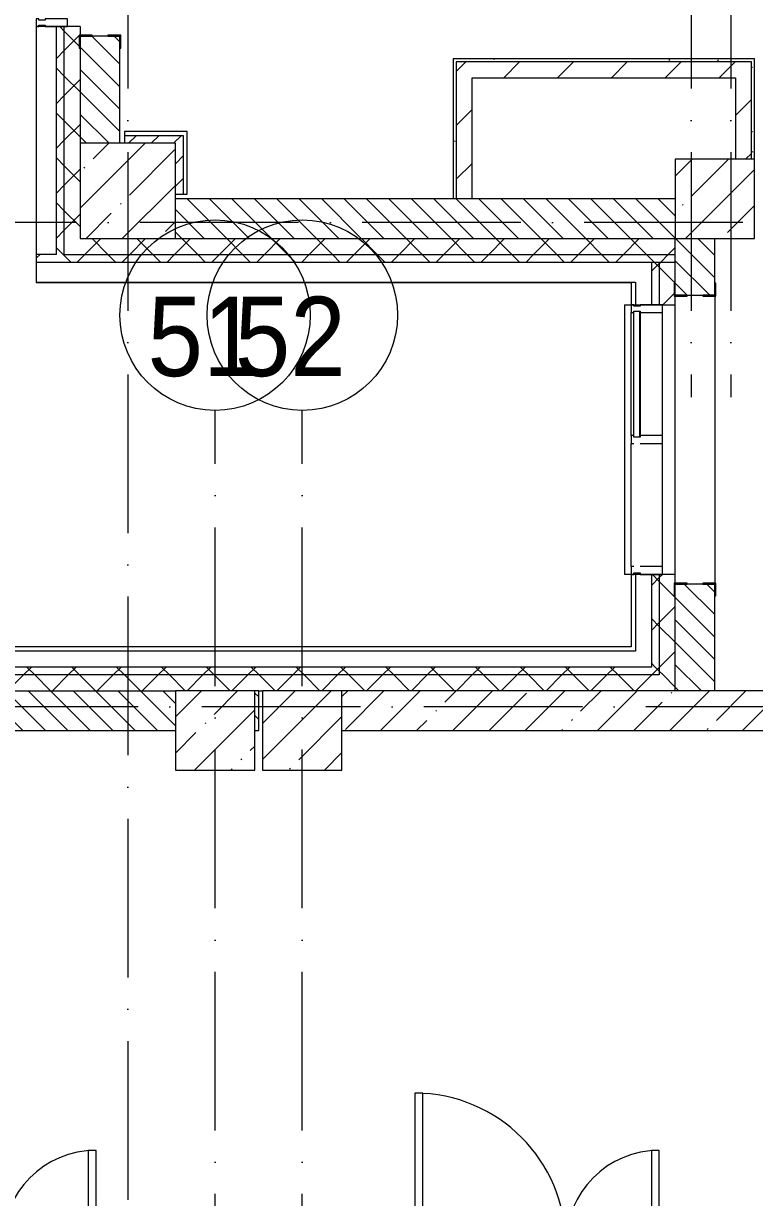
# Model space of a CAD drawing. Header units: millimetres. Extents: x -6467 to 106027, y -7090 to 195095.
# Drawn here: x 70502 to 75109, y 108903 to 116300 of the extents above; entities that cross this region are included whole.
import ezdxf

# ---------------------------------------------------------------- set-up
doc = ezdxf.new("R2010")
doc.units = ezdxf.units.MM
doc.linetypes.add('50_200_ШТРИХ_1Т_ш5_п1_п1_', pattern=[1400, 1000, -200, 0, -200])
for name, color, linetype, lineweight in [('A-DOOR', 7, 'Continuous', 9), ('A-DOOR-2', 7, 'Continuous', 5), ('A-DOOR-FRAM', 7, 'Continuous', 9), ('A-DOOR-FRAM-2', 7, 'Continuous', 5), ('A-GLAZ', 7, 'Continuous', 5), ('A-GLAZ-CWMG', 7, 'Continuous', 9), ('A-GLAZ-CWMG-1', 7, 'Continuous', 20), ('A-WALL', 7, 'Continuous', 5), ('A-WALL-FNSH-1', 7, 'Continuous', 5), ('I-WALL', 7, 'Continuous', 5), ('S-COLS', 7, 'Continuous', 9), ('S-COLS-1', 7, 'Continuous', 5)]:
    doc.layers.add(name, color=color, linetype=linetype, lineweight=lineweight)
for name, color, linetype, lineweight, true_color in [('A-GENM-1', 7, 'Continuous', 9, 0xaaaaaa), ('A-GENM-2', 7, 'Continuous', 20, 0xaaaaaa), ('I-WALL-1', 7, 'Continuous', 5, 0x787878), ('Оси-1', 7, 'Continuous', 20, 0xaaaaaa), ('Оси-2', 7, 'Continuous', 9, 0xaaaaaa), ('Оси-3', 7, '50_200_ШТРИХ_1Т_ш5_п1_п1_', 9, 0xaaaaaa)]:
    doc.layers.add(name, color=color, linetype=linetype, lineweight=lineweight, true_color=true_color)
doc.styles.add('Arial', font='arial.ttf', dxfattribs={"width": 0.9, "height": 500})
pattern_1 = [(45, (109.45, 102614.03), (-141.42136, 141.42136), []), (135, (109.45, 102614.03), (-141.42136, -141.42136), [])]
pattern_2 = [(135, (109.45, 102614.03), (-70.71068, -70.71068), [])]
pattern_3 = [(45, (109.45, 102614.03), (-228.0985, 228.0985), []), (45, (337.55, 102614.03), (-228.0985, 228.0985), [403.225, -80.645, 6.706, -73.939])]
pattern_4 = [(45, (109.45, 102614.03), (-70.71068, 70.71068), [])]
pattern_5 = [(45, (109.45, 102614.03), (-169.7056, 169.7056), [])]
pattern_6 = [(0, (109.45, 102614.03), (406.4, 101.6), [6.706, -298.094, 6.706, -298.094, -1625.6]), (0, (109.45, 102614.03), (406.4, 101.6), [-609.6, 6.706, -602.894, 6.706, -298.094, -711.2]), (0, (109.45, 102614.03), (406.4, 101.6), [-1524, 6.706, -196.494, 6.706, -501.294]), (120, (261.85, 102664.83), (-291.18818, 301.15272), [6.706, -298.094, 6.706, -298.094, -1625.6]), (120, (261.85, 102664.83), (-291.18818, 301.15272), [-609.6, 6.706, -602.894, 6.706, -298.094, -711.2]), (120, (261.85, 102664.83), (-291.18818, 301.15272), [-1524, 6.706, -196.494, 6.706, -501.294]), (240, (312.65, 102868.03), (-115.21182, -402.75272), [6.706, -298.094, 6.706, -298.094, -1625.6]), (240, (312.65, 102868.03), (-115.21182, -402.75272), [-609.6, 6.706, -602.894, 6.706, -298.094, -711.2]), (240, (312.65, 102868.03), (-115.21182, -402.75272), [-1524, 6.706, -196.494, 6.706, -501.294])]

# ---------------------------------------------------------------- blocks, each defined once
blk = doc.blocks.new('BSC_Колонна _Прямоугольная - 600х600-V91-АИ_План этажа Радиаторы_3')
at = {"layer": 'S-COLS-1'}
h = blk.add_hatch(dxfattribs=at)
h.set_pattern_fill('FP_126', color=256, style=0, pattern_type=2)
h.set_pattern_definition([(45, (-71050, -12631.04), (-228.0985, 228.0985), []), (45, (-70821.9, -12631.04), (-228.0985, 228.0985), [403.225, -80.645, 6.706, -73.939])])
h.paths.add_polyline_path([(-300, -300), (300, -300), (300, 300), (-300, 300)])
for p, q in [((300, 300), (-300, 300)), ((-300, 300), (-300, -300)), ((300, -300), (300, 300)), ((-300, -300), (300, -300))]:
    blk.add_line(p, q, dxfattribs=at)
blk = doc.blocks.new('Прямоугольный импост - Импост структурный с накладкой - 180мм-22437111-АИ_План этажа Радиаторы_3')
at = {"layer": 'A-GLAZ-CWMG-1'}
for p, q in [((-50, 0), (-50, 17)), ((-50, 17), (0, 17)), ((0, 0), (-10, 0)), ((-10, 0), (-10, -40)), ((0, 17), (0, 0)), ((-50, -180), (-50, -40)), ((-10, -40), (0, -40)), ((0, -40), (0, -180)), ((0, -180), (-50, -180))]:
    blk.add_line(p, q, dxfattribs=at)
blk = doc.blocks.new('Прямоугольный импост - Импост структурный с накладкой - 180мм-22071093-АИ_План этажа Радиаторы_3')
at = {"layer": 'A-GLAZ-CWMG'}
for p, q in [((49825, 55111), (49050, 55111)), ((49825, 54931), (49050, 54931)), ((49825, 54914), (49050, 54914))]:
    blk.add_line(p, q, dxfattribs=at)
blk = doc.blocks.new('Прямоугольный импост - Импост структурный с накладкой - 180мм-V176-АИ_План этажа Радиаторы_3')
at = {"layer": 'A-GLAZ-CWMG'}
for p, q in [((6638, 55111), (5863, 55111)), ((6638, 54914), (5863, 54914))]:
    blk.add_line(p, q, dxfattribs=at)
blk = doc.blocks.new('Прямоугольный импост - Импост структурный с накладкой - 180мм-V179-АИ_План этажа Радиаторы_3')
at = {"layer": 'A-GLAZ-CWMG-1'}
for p, q in [((-25, 0), (-25, 17)), ((-25, 17), (25, 17)), ((-15, 0), (-25, 0)), ((-15, -40), (-15, 0)), ((25, 17), (25, 0)), ((-25, -180), (-25, -40)), ((-25, -40), (-15, -40)), ((25, -40), (25, -180)), ((25, -180), (-25, -180))]:
    blk.add_line(p, q, dxfattribs=at)
blk = doc.blocks.new('Прямоугольный импост - Импост структурный с накладкой - 180мм-22437157-АИ_План этажа Радиаторы_3')
at = {"layer": 'A-GLAZ-CWMG-1'}
for p, q in [((0, 17), (-50, 17)), ((-50, 17), (-50, 0)), ((-50, 0), (-40, 0)), ((-40, 0), (-40, -40)), ((-10, -40), (-10, 0)), ((-10, 0), (0, 0)), ((0, 0), (0, 17)), ((-40, -40), (-50, -40)), ((-50, -40), (-50, -180)), ((0, -40), (-10, -40)), ((0, -180), (0, -40)), ((-50, -180), (0, -180))]:
    blk.add_line(p, q, dxfattribs=at)
blk = doc.blocks.new('Прямоугольный импост - Импост структурный с накладкой - 180мм-22485514-АИ_План этажа Радиаторы_3')
at = {"layer": 'A-GLAZ-CWMG-1'}
for p, q in [((-50, 0), (-50, 17)), ((-50, 17), (0, 17)), ((-40, 0), (-50, 0)), ((-40, -40), (-40, 0)), ((0, 0), (-10, 0)), ((-10, 0), (-10, -40)), ((0, 17), (0, 0)), ((-50, -180), (-50, -40)), ((-50, -40), (-40, -40)), ((-10, -40), (0, -40)), ((0, -40), (0, -180)), ((0, -180), (-50, -180))]:
    blk.add_line(p, q, dxfattribs=at)
blk = doc.blocks.new('BSC_Колонна _Прямоугольная - 500х500-V220-АИ_План этажа Радиаторы_3')
at = {"layer": 'S-COLS-1'}
h = blk.add_hatch(dxfattribs=at)
h.set_pattern_fill('FP_170', color=256, style=0, pattern_type=2)
h.set_pattern_definition([(45, (-72150, -9231.04), (-228.0985, 228.0985), []), (45, (-71921.9, -9231.04), (-228.0985, 228.0985), [403.225, -80.645, 6.706, -73.939])])
h.paths.add_polyline_path([(-250, -250), (250, -250), (250, 250), (-250, 250)])
for p, q in [((250, 250), (-250, 250)), ((-250, 250), (-250, -250)), ((250, -250), (250, 250)), ((-250, -250), (250, -250))]:
    blk.add_line(p, q, dxfattribs=at)
blk = doc.blocks.new('BSC_Колонна _Прямоугольная - 500х500-V221-АИ_План этажа Радиаторы_3')
at = {"layer": 'S-COLS-1'}
h = blk.add_hatch(dxfattribs=at)
h.set_pattern_fill('FP_171', color=256, style=0, pattern_type=2)
h.set_pattern_definition([(45, (-71600, -9231.04), (-228.0985, 228.0985), []), (45, (-71371.9, -9231.04), (-228.0985, 228.0985), [403.225, -80.645, 6.706, -73.939])])
h.paths.add_polyline_path([(-250, -250), (250, -250), (250, 250), (-250, 250)])
for p, q in [((250, 250), (-250, 250)), ((-250, 250), (-250, -250)), ((250, -250), (250, 250)), ((-250, -250), (250, -250))]:
    blk.add_line(p, q, dxfattribs=at)
blk = doc.blocks.new('110_Дверь_СКБ_2Ст_Наружная1 - СОШ_Д-07_1760_1440_х2400мм_Все учебные помещения_ читальные залы-25567571-АИ_План этажа Радиаторы_3')
at = {"layer": 'A-DOOR-2'}
h = blk.add_hatch(dxfattribs=at)
h.set_pattern_fill('FP_117', color=256, style=0, pattern_type=2)
h.set_pattern_definition([(135, (1456.41, 189.685), (-14.14214, -14.14214), []), (225, (1456.41, 189.685), (14.14214, -14.14214), [])])
h.paths.add_polyline_path([(899.5, -115), (899.5, 115), (839.5, 115), (839.5, -115)])
at = {"layer": 'A-DOOR-FRAM-2'}
h = blk.add_hatch(dxfattribs=at)
h.set_pattern_fill('FP_118', color=256, style=0, pattern_type=2)
h.set_pattern_definition([(45, (-666.384, 189.685), (-14.1421, 14.1421), []), (135, (-666.384, 189.685), (-14.1421, -14.1421), [])])
h.paths.add_polyline_path([(-800.5, -115), (-800.5, 115), (-860.5, 115), (-860.5, -115)])
at = {"layer": 'A-DOOR'}
for p, q in [((-750.5, 990), (-750.5, 40)), ((-700.5, 990), (-750.5, 990)), ((-700.5, 40), (-700.5, 990)), ((789.5, 630), (739.5, 630)), ((739.5, 630), (739.5, 40)), ((789.5, 40), (789.5, 630)), ((-750.5, 40), (-700.5, 40)), ((739.5, 40), (789.5, 40))]:
    blk.add_line(p, q, dxfattribs=at)
at = {"layer": 'A-DOOR-2'}
for p, q in [((-792.5, 123), (-862.5, 123)), ((-862.5, 123), (-862.5, 115)), ((-862.5, 115), (-800.5, 115)), ((-800.5, 115), (-800.5, 40)), ((-792.5, 40), (-792.5, 123)), ((901.5, 123), (831.5, 123)), ((831.5, 123), (831.5, 40)), ((839.5, 40), (839.5, 115)), ((839.5, 115), (901.5, 115)), ((901.5, 115), (901.5, 123)), ((-800.5, 40), (-792.5, 40)), ((831.5, 40), (839.5, 40)), ((-792.5, -40), (-800.5, -40)), ((-800.5, -40), (-800.5, -115)), ((-792.5, -123), (-792.5, -40)), ((839.5, -40), (831.5, -40)), ((831.5, -40), (831.5, -123)), ((839.5, -115), (839.5, -40)), ((-862.5, -115), (-862.5, -123)), ((-800.5, -115), (-862.5, -115)), ((-862.5, -123), (-792.5, -123)), ((831.5, -123), (901.5, -123)), ((901.5, -115), (839.5, -115)), ((901.5, -123), (901.5, -115))]:
    blk.add_line(p, q, dxfattribs=at)
for centre, radius, start, end in [((-750.5, 40), 950, 0, 90), ((789.5, 40), 590, 90, 180)]:
    blk.add_arc(centre, radius, start, end, dxfattribs=at)
at = {"layer": 'A-DOOR-FRAM'}
for p, q in [((-800.5, 115), (-860.5, 115)), ((-860.5, 115), (-860.5, -115)), ((-800.5, -115), (-800.5, 115)), ((899.5, 115), (839.5, 115)), ((839.5, 115), (839.5, -115)), ((899.5, -115), (899.5, 115)), ((-750.5, 40), (-800.5, 40)), ((-800.5, 40), (-800.5, -40)), ((-750.5, -10), (-750.5, 40)), ((789.5, 40), (789.5, -10)), ((839.5, 40), (789.5, 40)), ((839.5, -40), (839.5, 40)), ((-800.5, -40), (-740.5, -40)), ((-740.5, -10), (-750.5, -10)), ((-740.5, -40), (-740.5, -10)), ((789.5, -10), (779.5, -10)), ((779.5, -10), (779.5, -40)), ((779.5, -40), (839.5, -40)), ((-860.5, -115), (-800.5, -115)), ((839.5, -115), (899.5, -115))]:
    blk.add_line(p, q, dxfattribs=at)
blk = doc.blocks.new('BSC_Колонна _Прямоугольная - 500х500-V294-АИ_План этажа Радиаторы_3')
at = {"layer": 'S-COLS-1'}
h = blk.add_hatch(dxfattribs=at)
h.set_pattern_fill('FP_228', color=256, style=0, pattern_type=2)
h.set_pattern_definition([(45, (-74750, -12581.04), (-228.0985, 228.0985), []), (45, (-74521.9, -12581.04), (-228.0985, 228.0985), [403.225, -80.645, 6.706, -73.939])])
h.paths.add_polyline_path([(-250, -250), (250, -250), (250, 250), (-250, 250), (-250, -183.3)])
for p, q in [((250, 250), (-250, 250)), ((-250, 250), (-250, -250)), ((250, -250), (250, 250)), ((-250, -250), (250, -250))]:
    blk.add_line(p, q, dxfattribs=at)
blk = doc.blocks.new('Фахверк _газобетон торцы_471 - Фахверк _газобетон торцы_-25579304-АИ_План этажа Радиаторы_3')
at = {"layer": 'A-GENM-2'}
for p, q in [((89406, 11134.7), (89325, 11134.7)), ((89325, 11134.7), (89325, 11128.7)), ((89325, 11128.7), (89400, 11128.7)), ((89400, 11128.7), (89400, 11053.7)), ((89406, 11053.7), (89406, 11134.7)), ((89400, 11053.7), (89406, 11053.7)), ((89400, 10953.7), (89400, 10878.7)), ((89406, 10953.7), (89400, 10953.7)), ((89406, 10872.7), (89406, 10953.7)), ((89400, 10878.7), (89325, 10878.7)), ((89325, 10878.7), (89325, 10872.7)), ((89325, 10872.7), (89406, 10872.7))]:
    blk.add_line(p, q, dxfattribs=at)
blk = doc.blocks.new('Фахверк _газобетон торцы_722 - Фахверк _газобетон торцы_-25586252-АИ_План этажа Радиаторы_3')
at = {"layer": 'A-GENM-2'}
for p, q in [((89406, 11134.7), (89325, 11134.7)), ((89325, 11134.7), (89325, 11128.7)), ((89325, 11128.7), (89400, 11128.7)), ((89400, 11128.7), (89400, 11053.7)), ((89406, 11053.7), (89406, 11134.7)), ((89400, 11053.7), (89406, 11053.7)), ((89400, 10953.7), (89400, 10878.7)), ((89406, 10953.7), (89400, 10953.7)), ((89406, 10872.7), (89406, 10953.7)), ((89400, 10878.7), (89325, 10878.7)), ((89325, 10878.7), (89325, 10872.7)), ((89325, 10872.7), (89406, 10872.7))]:
    blk.add_line(p, q, dxfattribs=at)
blk = doc.blocks.new('Фахверк _газобетон торцы_768 - Фахверк _газобетон торцы_-25587893-АИ_План этажа Радиаторы_3')
at = {"layer": 'A-GENM-2'}
for p, q in [((89406, 11134.7), (89325, 11134.7)), ((89325, 11134.7), (89325, 11128.7)), ((89325, 11128.7), (89400, 11128.7)), ((89400, 11128.7), (89400, 11053.7)), ((89406, 11053.7), (89406, 11134.7)), ((89400, 11053.7), (89406, 11053.7)), ((89400, 10953.7), (89400, 10878.7)), ((89406, 10953.7), (89400, 10953.7)), ((89406, 10872.7), (89406, 10953.7)), ((89400, 10878.7), (89325, 10878.7)), ((89325, 10878.7), (89325, 10872.7)), ((89325, 10872.7), (89406, 10872.7))]:
    blk.add_line(p, q, dxfattribs=at)
blk = doc.blocks.new('Отлив_СКБ - Отлив витража-V317-АИ_План этажа Радиаторы_3')
at = {"layer": 'A-GLAZ'}
for p, q in [((0, 57), (0, 100)), ((1700, 100), (0, 100)), ((1700, 100), (1700, 57)), ((0, 2), (10, 2)), ((865, 2), (1660, 2)), ((1690, 2), (1700, 2)), ((1650, 0), (875, 0))]:
    blk.add_line(p, q, dxfattribs=at)
blk = doc.blocks.new('Ось сетки - Круг_Ø6_00__ISO-2_5_0_9K_-17386508-АИ_План этажа Радиаторы_3')
at = {"layer": 'Оси-1'}
blk.add_circle((0, 0), 3, dxfattribs=at)

msp = doc.modelspace()

# ---------------------------------------------------------------- hatches: boundary and pattern name
at = {"layer": 'A-WALL'}
h = msp.add_hatch(dxfattribs=at)
h.set_pattern_fill('FP_122', color=256, style=0, pattern_type=2)
h.set_pattern_definition(pattern_1)
h.paths.add_polyline_path([(70709.4, 114845.1), (70759.4, 114845.1), (70759.4, 116280.1), (70709.4, 116280.1), (70709.4, 114945.1)])
h.paths.add_polyline_path([(70709.4, 117980.1), (70759.4, 117980.1), (70759.4, 118965.1), (70709.4, 118965.1), (70709.4, 118527.4)])
h.paths.add_polyline_path([(70709.4, 120665.1), (70759.4, 120665.1), (70759.4, 122165.1), (70709.4, 122165.1), (70709.4, 121339.9)])
h.paths.add_polyline_path([(70759.4, 123865.1), (70759.4, 124850.1), (70709.4, 124850.1), (70709.4, 123865.1)])
h.paths.add_polyline_path([(70709.4, 126550.1), (70759.4, 126550.1), (70759.4, 128050.1), (70709.4, 128050.1), (70709.4, 126965)])
h.paths.add_polyline_path([(70709.4, 129750.1), (70759.4, 129750.1), (70759.4, 130735.1), (70709.4, 130735.1), (70709.4, 129777.5)])
h.paths.add_polyline_path([(70709.4, 132435.1), (70759.4, 132435.1), (70759.4, 133933.6), (70709.4, 133933.6), (70709.4, 132590)])
h.paths.add_polyline_path([(70709.4, 135633.6), (70759.4, 135633.6), (70759.4, 136617.9), (70709.4, 136617.9)])
h.paths.add_polyline_path([(70759.4, 138317.9), (70759.4, 139819.4), (70709.4, 139819.4), (70709.4, 138317.9)])
h.paths.add_polyline_path([(70759.4, 141519.4), (70759.4, 142502.4), (70709.4, 142502.4), (70709.4, 141519.4)])
h.paths.add_polyline_path([(70759.4, 144202.4), (70759.4, 145645.1), (70709.4, 145645.1), (70709.4, 144202.4)])
h = msp.add_hatch(dxfattribs=at)
h.set_pattern_fill('FP_122', color=256, style=0, pattern_type=2)
h.set_pattern_definition(pattern_1)
h.paths.add_polyline_path([(70859.4, 114945.1), (70859.4, 116280.1), (70759.4, 116280.1), (70759.4, 114945.1)])
h.paths.add_polyline_path([(70859.4, 117980.1), (70859.4, 118965.1), (70759.4, 118965.1), (70759.4, 117980.1)])
h.paths.add_polyline_path([(70759.4, 120665.1), (70859.4, 120665.1), (70859.4, 122165.1), (70759.4, 122165.1), (70759.4, 120995.1)])
h.paths.add_polyline_path([(70859.4, 123865.1), (70859.4, 124850.1), (70759.4, 124850.1), (70759.4, 123865.1)])
h.paths.add_polyline_path([(70759.4, 126550.1), (70859.4, 126550.1), (70859.4, 128050.1), (70759.4, 128050.1), (70759.4, 126965)])
h.paths.add_polyline_path([(70759.4, 129750.1), (70859.4, 129750.1), (70859.4, 130735.1), (70759.4, 130735.1), (70759.4, 129777.5)])
h.paths.add_polyline_path([(70759.4, 132435.1), (70859.4, 132435.1), (70859.4, 133933.6), (70759.4, 133933.6), (70759.4, 132590)])
h.paths.add_polyline_path([(70859.4, 135633.6), (70859.4, 136617.9), (70759.4, 136617.9), (70759.4, 135633.6)])
h.paths.add_polyline_path([(70759.4, 138317.9), (70859.4, 138317.9), (70859.4, 139819.4), (70759.4, 139819.4), (70759.4, 139621.3)])
h.paths.add_polyline_path([(70759.4, 141519.4), (70859.4, 141519.4), (70859.4, 142502.4), (70759.4, 142502.4)])
h.paths.add_polyline_path([(70859.4, 144202.4), (70859.4, 145545.1), (70759.4, 145545.1), (70759.4, 144202.4)])
h = msp.add_hatch(dxfattribs=at)
h.set_pattern_fill('FP_122', color=256, style=0, pattern_type=2)
h.set_pattern_definition(pattern_1)
h.paths.add_polyline_path([(74332.4, 114845.1), (74609.4, 114845.1), (74609.4, 114945.1), (70759.4, 114945.1), (70759.4, 114845.1), (74004.7, 114845.1)])
h = msp.add_hatch(dxfattribs=at)
h.set_pattern_fill('FP_122', color=256, style=0, pattern_type=2)
h.set_pattern_definition(pattern_1)
h.paths.add_polyline_path([(74509.4, 114795.1), (74609.4, 114795.1), (74609.4, 114845.1), (70584.4, 114845.1), (70584.4, 114795.1), (74459.4, 114795.1)])
h = msp.add_hatch(dxfattribs=at)
h.set_pattern_fill('FP_122', color=256, style=0, pattern_type=2)
h.set_pattern_definition(pattern_1)
h.paths.add_polyline_path([(74509.4, 112245.1), (74509.4, 112828.1), (74459.4, 112828.1), (74459.4, 112245.1)])
h.paths.add_polyline_path([(74509.4, 114528.1), (74509.4, 114795.1), (74459.4, 114795.1), (74459.4, 114528.1)])
h = msp.add_hatch(dxfattribs=at)
h.set_pattern_fill('FP_122', color=256, style=0, pattern_type=2)
h.set_pattern_definition(pattern_1)
h.paths.add_polyline_path([(74509.4, 112195.1), (74609.4, 112195.1), (74609.4, 112828.1), (74509.4, 112828.1), (74509.4, 112199.3)])
h.paths.add_polyline_path([(74509.4, 114528.1), (74609.4, 114528.1), (74609.4, 114795.1), (74509.4, 114795.1)])
h = msp.add_hatch(dxfattribs=at)
h.set_pattern_fill('FP_122', color=256, style=0, pattern_type=2)
h.set_pattern_definition(pattern_1)
h.paths.add_polyline_path([(74004.7, 112195.1), (74509.4, 112195.1), (74509.4, 112245.1), (68009.4, 112245.1), (68009.4, 112195.1), (72350.6, 112195.1)])
h.paths.add_polyline_path([(57310.9, 112195.1), (57310.9, 112245.1), (56010.9, 112245.1), (56010.9, 112195.1), (56636.1, 112195.1)])
h.paths.add_polyline_path([(59117.3, 112195.1), (60309.4, 112195.1), (60309.4, 112245.1), (59010.9, 112245.1), (59010.9, 112195.1)])
h.paths.add_polyline_path([(50846.5, 112195.1), (51315.4, 112195.1), (51315.4, 112245.1), (50015.9, 112245.1), (50015.9, 112195.1), (50019.4, 112195.1)])
h.paths.add_polyline_path([(54310.9, 112195.1), (54310.9, 112245.1), (53015.4, 112245.1), (53015.4, 112195.1), (54154.8, 112195.1)])
h.paths.add_polyline_path([(45315.9, 112195.1), (45315.9, 112245.1), (44015.3, 112245.1), (44015.3, 112195.1), (45057, 112195.1)])
h.paths.add_polyline_path([(48315.9, 112195.1), (48315.9, 112245.1), (47015.9, 112245.1), (47015.9, 112195.1), (47538.2, 112195.1)])
h.paths.add_polyline_path([(41748.6, 112195.1), (42315.3, 112195.1), (42315.3, 112245.1), (41015.9, 112245.1), (41015.9, 112195.1)])
h.paths.add_polyline_path([(35959.1, 112195.1), (36009.4, 112195.1), (36009.4, 112245.1), (34709.4, 112245.1), (34709.4, 112195.1), (35132, 112195.1)])
h.paths.add_polyline_path([(37709.4, 112195.1), (39315.9, 112195.1), (39315.9, 112245.1), (37709.4, 112245.1), (37709.4, 112199.3)])
h.paths.add_polyline_path([(31823.7, 112195.1), (33009.4, 112195.1), (33009.4, 112245.1), (31709.4, 112245.1), (31709.4, 112195.1)])
h.paths.add_polyline_path([(30009.4, 112195.1), (30009.4, 112245.1), (28709.4, 112245.1), (28709.4, 112195.1), (29342.5, 112195.1)])
h.paths.add_polyline_path([(27009.4, 112195.1), (27009.4, 112245.1), (23809.4, 112245.1), (23809.4, 112195.1), (26861.2, 112195.1)])
h = msp.add_hatch(dxfattribs=at)
h.set_pattern_fill('FP_122', color=256, style=0, pattern_type=2)
h.set_pattern_definition(pattern_1)
h.paths.add_polyline_path([(74004.7, 112095.1), (74609.4, 112095.1), (74609.4, 112195.1), (68009.4, 112195.1), (68009.4, 112095.1), (72509.4, 112095.1)])
h.paths.add_polyline_path([(59959.4, 112095.1), (60309.4, 112095.1), (60309.4, 112195.1), (59010.9, 112195.1), (59010.9, 112095.1), (59944.4, 112095.1)])
h.paths.add_polyline_path([(53959.4, 112095.1), (54310.9, 112095.1), (54310.9, 112195.1), (53015.4, 112195.1), (53015.4, 112095.1), (53459.4, 112095.1)])
h.paths.add_polyline_path([(56636.1, 112095.1), (57310.9, 112095.1), (57310.9, 112195.1), (56010.9, 112195.1), (56010.9, 112095.1)])
h.paths.add_polyline_path([(50846.5, 112095.1), (51315.4, 112095.1), (51315.4, 112195.1), (50015.9, 112195.1), (50015.9, 112095.1), (50459.4, 112095.1)])
h.paths.add_polyline_path([(48315.9, 112095.1), (48315.9, 112195.1), (47015.9, 112195.1), (47015.9, 112095.1), (47538.2, 112095.1)])
h.paths.add_polyline_path([(44229.9, 112095.1), (45315.9, 112095.1), (45315.9, 112195.1), (44015.3, 112195.1), (44015.3, 112095.1)])
h.paths.add_polyline_path([(41959.4, 112095.1), (42315.3, 112095.1), (42315.3, 112195.1), (41015.9, 112195.1), (41015.9, 112095.1), (41748.6, 112095.1)])
h.paths.add_polyline_path([(39267.4, 112095.1), (39315.9, 112095.1), (39315.9, 112195.1), (37709.4, 112195.1), (37709.4, 112095.1), (38440.3, 112095.1)])
h.paths.add_polyline_path([(35959.1, 112095.1), (36009.4, 112095.1), (36009.4, 112195.1), (34709.4, 112195.1), (34709.4, 112095.1), (35409.4, 112095.1)])
h.paths.add_polyline_path([(33009.4, 112095.1), (33009.4, 112195.1), (31709.4, 112195.1), (31709.4, 112095.1), (32650.8, 112095.1)])
h.paths.add_polyline_path([(28909.4, 112095.1), (30009.4, 112095.1), (30009.4, 112195.1), (28709.4, 112195.1), (28709.4, 112095.1)])
h.paths.add_polyline_path([(25909.4, 112095.1), (27009.4, 112095.1), (27009.4, 112195.1), (23759.4, 112195.1), (23759.4, 112095.1), (24380, 112095.1)])
h = msp.add_hatch(dxfattribs=at)
h.set_pattern_fill('FP_1', color=256, style=0, pattern_type=2)
h.set_pattern_definition(pattern_3)
h.paths.add_polyline_path([(74859.4, 111845.1), (74859.4, 112095.1), (72509.4, 112095.1), (72509.4, 111845.1), (74831.8, 111845.1)])
h = msp.add_hatch(dxfattribs=at)
h.set_pattern_fill('FP_1', color=256, style=0, pattern_type=2)
h.set_pattern_definition(pattern_3)
h.paths.add_polyline_path([(75304.4, 111845.1), (75309.4, 111845.1), (75309.4, 112095.1), (74859.4, 112095.1), (74859.4, 111845.1)])
h.paths.add_polyline_path([(77313, 111845.1), (77609.4, 111845.1), (77609.4, 112095.1), (76459.4, 112095.1), (76459.4, 111845.1), (76464.4, 111845.1)])
at = {"layer": 'I-WALL'}
h = msp.add_hatch(dxfattribs=at)
h.set_pattern_fill('FP_2', color=256, style=0, pattern_type=2)
h.set_pattern_definition(pattern_2)
h.paths.add_polyline_path([(71109.4, 115545.1), (71109.4, 116220.1), (70859.4, 116220.1), (70859.4, 115545.1)])
h = msp.add_hatch(dxfattribs=at)
h.set_pattern_fill('FP_4', color=256, style=0, pattern_type=2)
h.set_pattern_definition(pattern_5)
h.paths.add_polyline_path([(73229.4, 115195.1), (73329.4, 115195.1), (73329.4, 116057.6), (73229.4, 116057.6), (73229.4, 115714.9)])
h = msp.add_hatch(dxfattribs=at)
h.set_pattern_fill('FP_4', color=256, style=0, pattern_type=2)
h.set_pattern_definition(pattern_5)
h.paths.add_polyline_path([(74989.4, 115957.6), (75089.4, 115957.6), (75089.4, 116057.6), (73329.4, 116057.6), (73329.4, 115957.6)])
h = msp.add_hatch(dxfattribs=at)
h.set_pattern_fill('FP_4', color=256, style=0, pattern_type=2)
h.set_pattern_definition(pattern_5)
h.paths.add_polyline_path([(75089.4, 115445.1), (75089.4, 115957.6), (74989.4, 115957.6), (74989.4, 115445.1)])
h = msp.add_hatch(dxfattribs=at)
h.set_pattern_fill('FP_5', color=256, style=0, pattern_type=2)
h.set_pattern_definition(pattern_4)
h.paths.add_polyline_path([(71459.4, 115545.1), (71509.4, 115545.1), (71509.4, 115595.1), (71139.4, 115595.1), (71139.4, 115545.1)])
h = msp.add_hatch(dxfattribs=at)
h.set_pattern_fill('FP_5', color=256, style=0, pattern_type=2)
h.set_pattern_definition(pattern_4)
h.paths.add_polyline_path([(71509.4, 115225.1), (71509.4, 115545.1), (71459.4, 115545.1), (71459.4, 115225.1)])
h = msp.add_hatch(dxfattribs=at)
h.set_pattern_fill('FP_2', color=256, style=0, pattern_type=2)
h.set_pattern_definition(pattern_2)
h.paths.add_polyline_path([(74004.7, 114945.1), (74609.4, 114945.1), (74609.4, 115195.1), (71459.4, 115195.1), (71459.4, 114945.1), (72350.6, 114945.1)])
h = msp.add_hatch(dxfattribs=at)
h.set_pattern_fill('FP_2', color=256, style=0, pattern_type=2)
h.set_pattern_definition(pattern_2)
h.paths.add_polyline_path([(74831.8, 112095.1), (74859.4, 112095.1), (74859.4, 112768.1), (74609.4, 112768.1), (74609.4, 112095.1)])
h.paths.add_polyline_path([(74859.4, 114588.1), (74859.4, 114945.1), (74609.4, 114945.1), (74609.4, 114588.1), (74831.8, 114588.1)])
h = msp.add_hatch(dxfattribs=at)
h.set_pattern_fill('FP_2', color=256, style=0, pattern_type=2)
h.set_pattern_definition(pattern_2)
h.paths.add_polyline_path([(71959.4, 111845.1), (71984.4, 111845.1), (71984.4, 112095.1), (71959.4, 112093.5)])
h.paths.add_polyline_path([(71459.4, 111845.1), (71459.4, 112095.1), (68959.4, 112095.1), (68959.4, 111845.1), (69042.2, 111845.1)])
h.paths.add_polyline_path([(68070.9, 111845.1), (68459.4, 111845.1), (68459.4, 112095.1), (68070.9, 112095.1)])
h.paths.add_polyline_path([(59959.4, 111845.1), (60250.9, 111845.1), (60250.9, 112095.1), (59959.4, 112095.1), (59959.4, 111906.8)])
h.paths.add_polyline_path([(59459.4, 111845.1), (59459.4, 112095.1), (59070.9, 112095.1), (59070.9, 111845.1), (59117.3, 111845.1)])
h.paths.add_polyline_path([(57250.9, 111845.1), (57250.9, 112095.1), (56070.9, 112095.1), (56070.9, 111845.1), (56636.1, 111845.1)])
h.paths.add_polyline_path([(53075.9, 111845.1), (53459.4, 111845.1), (53459.4, 112095.1), (53075.9, 112095.1)])
h.paths.add_polyline_path([(50075.9, 111845.1), (50459.4, 111845.1), (50459.4, 112095.1), (50075.9, 112095.1)])
h.paths.add_polyline_path([(50959.4, 111845.1), (51255.9, 111845.1), (51255.9, 112095.1), (50959.4, 112095.1), (50959.4, 112032.3)])
h.paths.add_polyline_path([(53959.4, 111845.1), (54250.9, 111845.1), (54250.9, 112095.1), (53959.4, 112095.1), (53959.4, 112033.1)])
h.paths.add_polyline_path([(47075.9, 111845.1), (48255.9, 111845.1), (48255.9, 112095.1), (47075.9, 112095.1)])
h.paths.add_polyline_path([(45057, 111845.1), (45255.9, 111845.1), (45255.9, 112095.1), (44959.4, 112095.1), (44959.4, 111845.1)])
at = {"layer": 'I-WALL-1'}
h = msp.add_hatch(dxfattribs=at)
h.set_pattern_fill('FP_3', color=256, style=0, pattern_type=2)
h.set_pattern_definition(pattern_6)
h.paths.add_polyline_path([(73209.4, 115195.1), (73229.4, 115195.1), (73229.4, 116077.6), (73209.4, 116077.6), (73209.4, 115714.9)])
h = msp.add_hatch(dxfattribs=at)
h.set_pattern_fill('FP_3', color=256, style=0, pattern_type=2)
h.set_pattern_definition(pattern_6)
h.paths.add_polyline_path([(75089.4, 116057.6), (75109.4, 116057.6), (75109.4, 116077.6), (73229.4, 116077.6), (73229.4, 116057.6), (73329.4, 116057.6)])
h = msp.add_hatch(dxfattribs=at)
h.set_pattern_fill('FP_3', color=256, style=0, pattern_type=2)
h.set_pattern_definition(pattern_6)
h.paths.add_polyline_path([(75109, 115445.1), (75109.4, 115445.1), (75109.4, 116057.6), (75089.4, 116057.6), (75089.4, 115445.1)])

# ---------------------------------------------------------------- linework, layer by layer
at = {"layer": 'A-WALL'}
for p, q in [((70859.4, 116280.1), (70584.4, 116280.1)), ((70584.4, 114795.1), (70584.4, 116280.1)), ((70709.4, 114845.1), (70709.4, 116280.1)), ((70759.4, 114845.1), (70759.4, 116280.1)), ((70859.4, 116280.1), (70859.4, 115545.1)), ((71109.4, 116220.1), (70859.4, 116220.1)), ((71109.4, 115545.1), (71109.4, 116220.1)), ((73229.4, 116057.6), (73229.4, 115195.1)), ((75089.4, 116057.6), (73229.4, 116057.6)), ((75089.4, 115445.1), (75089.4, 116057.6)), ((71139.4, 115595.1), (71509.4, 115595.1)), ((71509.4, 115595.1), (71509.4, 115225.1)), ((74609.4, 115195.1), (71459.4, 115195.1)), ((70582.4, 114945.1), (70582.4, 114795.1)), ((71459.4, 114945.1), (74609.4, 114945.1)), ((74609.4, 114588.1), (74609.4, 114945.1)), ((74859.4, 114588.1), (74859.4, 114945.1)), ((70709.4, 114845.1), (70582.4, 114845.1)), ((70759.4, 114845.1), (74609.4, 114845.1)), ((74609.4, 114795.1), (70582.4, 114795.1)), ((74459.4, 114795.1), (74459.4, 114528.1)), ((74509.4, 114795.1), (74509.4, 114528.1)), ((70582.4, 114670.1), (74359.4, 114670.1)), ((74332.4, 114668.1), (74332.4, 114670.1)), ((74359.4, 114670.1), (74359.4, 114528.1)), ((74609.4, 114588.1), (74859.4, 114588.1)), ((74359.4, 112828.1), (74359.4, 112345.1)), ((74459.4, 112828.1), (74459.4, 112245.1)), ((74509.4, 112828.1), (74509.4, 112195.1)), ((74859.4, 112768.1), (74609.4, 112768.1)), ((74859.4, 112095.1), (74859.4, 112768.1)), ((74359.4, 112345.1), (68009.4, 112345.1)), ((74459.4, 112245.1), (68009.4, 112245.1)), ((74509.4, 112195.1), (68009.4, 112195.1)), ((71984.4, 112095.1), (71959.4, 112095.1)), ((71984.4, 111845.1), (71984.4, 112095.1)), ((75304.4, 112095.1), (72509.4, 112095.1)), ((68959.4, 111845.1), (71459.4, 111845.1)), ((71959.4, 111845.1), (71984.4, 111845.1)), ((72509.4, 111845.1), (75304.4, 111845.1))]:
    msp.add_line(p, q, dxfattribs=at)
at = {"layer": 'A-WALL-FNSH-1'}
for p, q in [((70582.4, 116280.1), (70582.4, 114945.1)), ((70584.4, 116280.1), (70582.4, 116280.1)), ((73209.4, 116077.6), (73209.4, 115195.1)), ((75109.4, 116077.6), (73209.4, 116077.6)), ((75109.4, 115445.1), (75109.4, 116077.6)), ((73329.4, 115195.1), (73329.4, 115957.6)), ((73329.4, 115957.6), (74989.4, 115957.6)), ((74989.4, 115957.6), (74989.4, 115445.1)), ((71534.4, 115620.1), (71139.4, 115620.1)), ((71139.4, 115620.1), (71139.4, 115545.1)), ((71534.4, 115225.1), (71534.4, 115620.1)), ((71459.4, 115225.1), (71534.4, 115225.1)), ((70582.4, 114795.1), (70582.4, 114668.1)), ((70582.4, 114668.1), (74332.4, 114668.1)), ((74332.4, 114668.1), (74332.4, 114528.1)), ((74609.4, 114528.1), (74609.4, 114588.1)), ((74332.4, 114528.1), (74609.4, 114528.1)), ((74609.4, 112828.1), (74332.4, 112828.1)), ((74332.4, 112828.1), (74332.4, 112372.1)), ((74609.4, 112095.1), (74609.4, 112828.1)), ((74332.4, 112372.1), (68009.4, 112372.1)), ((68959.4, 112095.1), (71459.4, 112095.1)), ((71984.4, 112095.1), (72009.4, 112095.1))]:
    msp.add_line(p, q, dxfattribs=at)
at = {"layer": 'I-WALL'}
for p, q in [((74609.4, 112828.1), (74609.4, 114528.1)), ((74859.4, 114582.1), (74859.4, 112774.1))]:
    msp.add_line(p, q, dxfattribs=at)
at = {"layer": 'Оси-3'}
for p, q in [((71159.4, 193895), (71159.4, 96724.3)), ((74709.4, 193895), (74709.4, 113945.1)), ((74959.4, 193895), (74959.4, 113945.1)), ((93237.5, 115045.1), (67059.2, 115045.1)), ((71709.4, 96724.3), (71709.4, 113862.2)), ((72259.4, 96724.3), (72259.4, 113862.2)), ((104827.4, 111995.1), (-5157.9, 111995.1))]:
    msp.add_line(p, q, dxfattribs=at)

# ---------------------------------------------------------------- block references
at = {"layer": 'A-DOOR-2'}
for p in [(70169.9, 108570.1), (73719.9, 108570.1)]:
    msp.add_blockref('110_Дверь_СКБ_2Ст_Наружная1 - СОШ_Д-07_1760_1440_х2400мм_Все учебные помещения_ читальные залы-25567571-АИ_План этажа Радиаторы_3', p, dxfattribs=at)
at = {"layer": 'A-GENM-1'}
for name, p, rotation in [('Фахверк _газобетон торцы_471 - Фахверк _газобетон торцы_-25579304-АИ_План этажа Радиаторы_3', (81988.2, 26820.1), 89.99999999999974), ('Фахверк _газобетон торцы_768 - Фахверк _газобетон торцы_-25587893-АИ_План этажа Радиаторы_3', (63730.7, 203988.1), 270.0000000000001), ('Фахверк _газобетон торцы_722 - Фахверк _газобетон торцы_-25586252-АИ_План этажа Радиаторы_3', (85738.2, 23368.1), 89.99999999999974)]:
    msp.add_blockref(name, p, dxfattribs=dict(at, rotation=rotation))
at = {"layer": 'A-GLAZ', "rotation": 90.00000000000011}
msp.add_blockref('Отлив_СКБ - Отлив витража-V317-АИ_План этажа Радиаторы_3', (74389.4, 112828.1), dxfattribs=at)
at = {"layer": 'A-GLAZ-CWMG', "extrusion": (0, 0, -1)}
for name, p, rotation in [('Прямоугольный импост - Импост структурный с накладкой - 180мм-22485514-АИ_План этажа Радиаторы_3', (-70599.4, 116280.1), 270), ('Прямоугольный импост - Импост структурный с накладкой - 180мм-V179-АИ_План этажа Радиаторы_3', (-74349.4, 113678.1), 270.000000000003), ('Прямоугольный импост - Импост структурный с накладкой - 180мм-22437111-АИ_План этажа Радиаторы_3', (-74349.4, 112828.1), 270.000000000003)]:
    msp.add_blockref(name, p, dxfattribs=dict(at, rotation=rotation))
at = {"layer": 'A-GLAZ-CWMG'}
for name, p, rotation in [('Прямоугольный импост - Импост структурный с накладкой - 180мм-22437157-АИ_План этажа Радиаторы_3', (74349.4, 114528.1), 89.99999999999699), ('Прямоугольный импост - Импост структурный с накладкой - 180мм-22071093-АИ_План этажа Радиаторы_3', (19418.4, 163528.1), 269.9999999999983), ('Прямоугольный импост - Импост структурный с накладкой - 180мм-V176-АИ_План этажа Радиаторы_3', (19418.4, 119516.1), 269.9999999999988)]:
    msp.add_blockref(name, p, dxfattribs=dict(at, rotation=rotation))
at = {"layer": 'S-COLS'}
for name, p in [('BSC_Колонна _Прямоугольная - 600х600-V91-АИ_План этажа Радиаторы_3', (71159.4, 115245.1)), ('BSC_Колонна _Прямоугольная - 500х500-V294-АИ_План этажа Радиаторы_3', (74859.4, 115195.1)), ('BSC_Колонна _Прямоугольная - 500х500-V221-АИ_План этажа Радиаторы_3', (71709.4, 111845.1)), ('BSC_Колонна _Прямоугольная - 500х500-V220-АИ_План этажа Радиаторы_3', (72259.4, 111845.1))]:
    msp.add_blockref(name, p, dxfattribs=at)
at = {"layer": 'Оси-1', "xscale": 199.9999999999999, "yscale": 199.9999999999999, "zscale": 199.9999999999999}
for p in [(71709.4, 114462.2), (72259.4, 114462.2)]:
    msp.add_blockref('Ось сетки - Круг_Ø6_00__ISO-2_5_0_9K_-17386508-АИ_План этажа Радиаторы_3', p, dxfattribs=at)

# ---------------------------------------------------------------- texts
at = {"layer": 'Оси-2', "char_height": 500, "width": 702, "attachment_point": 5, "line_spacing_factor": 0.936439, "style": 'Arial'}
for s, insert in [('\\pxqc,t4.572,9.144,13.716,18.288,22.86,27.432,32.004,36.576,41.148,45.72,50.292,54.864,59.436,64.008,68.58,73.152,77.724,82.296,86.868,91.44,96.012,100.584,105.156,109.728,114.3,118.872,123.444,128.016,132.588,137.16,141.732,146.304;{52}', (72183.5, 114324.7)), ('\\pxqc,t4.572,9.144,13.716,18.288,22.86,27.432,32.004,36.576,41.148,45.72,50.292,54.864,59.436,64.008,68.58,73.152,77.724,82.296,86.868,91.44,96.012,100.584,105.156,109.728,114.3,118.872,123.444,128.016,132.588,137.16,141.732,146.304;{51}', (71633.5, 114324.7))]:
    msp.add_mtext(s, dxfattribs=dict(at, insert=insert))

doc.saveas('drawing.dxf')
